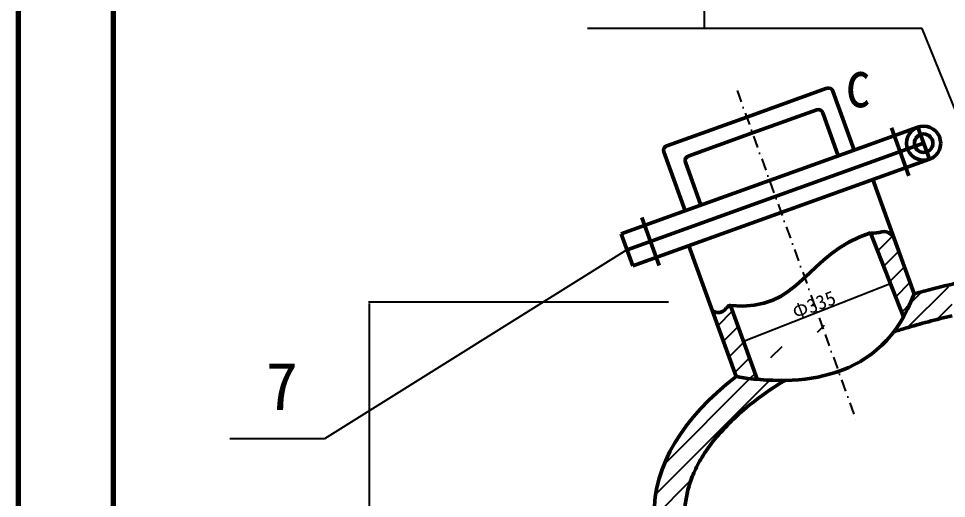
# Model space of a CAD drawing. Header units: millimetres. Extents: x 1899 to 10309, y 746 to 12636.
# Drawn here: x 1899 to 3856, y 9000 to 10011 of the extents above; entities that cross this region are included whole.
import ezdxf
from ezdxf.enums import TextEntityAlignment as Align

# ---------------------------------------------------------------- set-up
doc = ezdxf.new("R2010")
doc.units = ezdxf.units.MM
doc.linetypes.add('DASHDOTX2', pattern=[50.8, 25.4, -12.7, 0, -12.7])
for name, color, linetype, lineweight in [('中心线', 3, 'DASHDOTX2', 25), ('图幅线', 4, 'Continuous', 70), ('填充', 4, 'Continuous', 25), ('粗实线', 4, 'Continuous', 50), ('细实线', 2, 'Continuous', 25)]:
    doc.layers.add(name, color=color, linetype=linetype, lineweight=lineweight)
doc.styles.get("Standard").update_dxf_attribs({"font": 'simfang.ttf'})
doc.dimstyles.new('ISO-25', dxfattribs={"dimtxt": 2.5, "dimasz": 2.5, "dimexe": 1.25, "dimexo": 0.625, "dimtad": 1, "dimtxsty": 'Standard', "dimcen": 2.5, "dimadec": 0, "dimazin": 0, "dimtfac": 1, "dimtmove": 0, "dimatfit": 3, "dimfxl": 1, "dimarcsym": 0})
pattern_1 = [(45, (-11029.972, 34.46), (-22.45064, 22.45064), [])]

# ---------------------------------------------------------------- blocks, each defined once
blk = doc.blocks.new('*D222')
at = {"layer": 'Defpoints', "color": 0, "transparency": 16777216}
for p in [(3737.7, 9453), (3738.6, 9450.7), (3428.5, 9328.8)]:
    blk.add_point(p, dxfattribs=at)
at = {"layer": '细实线', "color": 0, "lineweight": -2, "transparency": 16777216}
for p, q in [((3430, 9332), (3735.4, 9452.1)), ((3738.3, 9451.3), (3737.2, 9454.2)), ((3428.3, 9329.4), (3427.2, 9332.2))]:
    blk.add_line(p, q, dxfattribs=at)
at = {"layer": '细实线', "color": 0, "transparency": 16777216}
for points in [[(3735.2, 9452.5), (3735.5, 9451.7), (3737.7, 9453)], [(3429.8, 9332.4), (3430.1, 9331.6), (3427.6, 9331.1)]]:
    blk.add_solid(points, dxfattribs=at)
at = {"layer": '细实线', "color": 0, "transparency": 16777216, "insert": (3576.6, 9407.5), "char_height": 2.5, "attachment_point": 5, "rotation": 21.4729}
blk.add_mtext('{\\H12x;Φ335}', dxfattribs=at)
blk = doc.blocks.new('*D223')
at = {"layer": 'Defpoints', "color": 0, "transparency": 16777216}
for p in [(3270.4, 9413.3), (2638.4, 6391.2), (3012.6, 6391.2)]:
    blk.add_point(p, dxfattribs=at)
at = {"layer": '细实线', "color": 0, "lineweight": -2, "transparency": 16777216}
for p, q in [((3269.7, 9413.3), (2637.1, 9413.3)), ((2638.4, 9410.8), (2638.4, 6393.7)), ((3012, 6391.2), (2637.1, 6391.2))]:
    blk.add_line(p, q, dxfattribs=at)
at = {"layer": '细实线', "color": 0, "transparency": 16777216}
for points in [[(2637.9, 9410.8), (2638.8, 9410.8), (2638.4, 9413.3)], [(2637.9, 6393.7), (2638.8, 6393.7), (2638.4, 6391.2)]]:
    blk.add_solid(points, dxfattribs=at)
at = {"layer": '细实线', "color": 0, "transparency": 16777216, "insert": (2612.2, 7743.7), "char_height": 2.5, "attachment_point": 5, "rotation": 90}
blk.add_mtext('{\\H20x;3025}', dxfattribs=at)

msp = doc.modelspace()

# ---------------------------------------------------------------- hatches: boundary and pattern name
at = {"layer": '填充'}
h = msp.add_hatch(dxfattribs=at)
h.set_pattern_fill('ANSI31', color=256, scale=10)
h.set_pattern_definition(pattern_1)
edge = h.paths.add_edge_path()
edge.add_spline(control_points=[(3400.525, 9406.71), (3391.469, 9408.68), (3388.451, 9382.739), (3362.368, 9394.535)], knot_values=[0, 0, 0, 0, 153.36355731, 153.36355731, 153.36355731, 153.36355731], degree=3, periodic=0)
edge.add_line((3362.368, 9394.535), (3411.966, 9256.586))
edge.add_spline(control_points=[(3411.966, 9256.586), (3426.352, 9254.23), (3441.286, 9252.256), (3456.562, 9250.852)], knot_values=[0, 0, 0, 0, 50.3331822, 50.3331822, 50.3331822, 50.3331822], degree=3, periodic=0)
edge.add_line((3456.562, 9250.852), (3400.525, 9406.71))
edge = h.paths.add_edge_path()
edge.add_spline(control_points=[(3743.977, 9551.616), (3725.504, 9572.731), (3713.064, 9554.707), (3695.641, 9559.887)], knot_values=[0, 0, 0, 0, 157.90609777, 157.90609777, 157.90609777, 157.90609777], degree=3, periodic=0)
edge.add_line((3695.641, 9559.887), (3765.356, 9382.66))
edge.add_spline(control_points=[(3765.356, 9382.66), (3773.579, 9397.343), (3780.922, 9413.504), (3787.248, 9431.268)], knot_values=[416.51654131, 416.51654131, 416.51654131, 416.51654131, 460.54302034, 460.54302034, 460.54302034, 460.54302034], degree=3, periodic=0)
edge.add_line((3787.248, 9431.268), (3743.977, 9551.616))
h = msp.add_hatch(dxfattribs=at)
h.set_pattern_fill('ANSI31', color=256, scale=10)
h.set_pattern_definition(pattern_1)
edge = h.paths.add_edge_path()
edge.add_spline(control_points=[(3787.248, 9431.268), (3775.977, 9399.619), (3761.478, 9373.057), (3744.526, 9350.876)], knot_values=[382.10225182, 382.10225182, 382.10225182, 382.10225182, 460.54302034, 460.54302034, 460.54302034, 460.54302034], degree=3, periodic=0)
edge.add_spline(control_points=[(3744.526, 9350.876), (3752.52, 9353.462), (3760.592, 9355.993), (3800.665, 9368.163), (3833.75, 9376.996), (3867.77, 9384.896)], knot_values=[1.9970767, 1.9970767, 1.9970767, 1.9970767, 2.0254391, 2.0254391, 2.13656289, 2.13656289, 2.13656289, 2.13656289], degree=3, periodic=0)
edge.add_line((3867.77, 9384.896), (3867.77, 9451.326))
edge.add_ellipse((4288.692, 8968.288), major_axis=(1049.513, 3.517), ratio=0.5035191, start_angle=473.547995, end_angle=478.444295)
edge = h.paths.add_edge_path()
edge.add_spline(control_points=[(4709.738, 9387.045), (4721.776, 9384.312), (4733.697, 9381.461), (4779.022, 9370.065), (4811.524, 9360.707), (4853.208, 9347.093), (4863.503, 9343.59), (4873.651, 9339.997)], knot_values=[0.95287817, 0.95287817, 0.95287817, 0.95287817, 0.99220035, 0.99220035, 1.10399925, 1.10399925, 1.14133261, 1.14133261, 1.14133261, 1.14133261], degree=3, periodic=0)
edge.add_spline(control_points=[(4873.651, 9339.997), (4863.466, 9361.622), (4855.661, 9386.811), (4850.824, 9415.955)], knot_values=[0, 0, 0, 0, 53.56319174, 53.56319174, 53.56319174, 53.56319174], degree=3, periodic=0)
edge.add_ellipse((4288.692, 8968.288), major_axis=(1049.513, 3.517), ratio=0.5035191, start_angle=417.517911, end_angle=426.2516)
edge.add_line((4709.732, 9453.406), (4709.738, 9387.045))
edge = h.paths.add_edge_path()
edge.add_spline(control_points=[(3303.954, 8966.457), (3303.991, 8975.749), (3304.669, 8985.045), (3307.487, 9004.808), (3309.788, 9015.285), (3316.104, 9036.414), (3320.12, 9047.066), (3329.97, 9068.533), (3335.803, 9079.348), (3350.705, 9103.211), (3360.185, 9116.279), (3381.92, 9142.347), (3394.174, 9155.345), (3421.422, 9181.051), (3436.415, 9193.758), (3471.756, 9220.742), (3492.582, 9234.928), (3515.074, 9248.618)], knot_values=[2.44670978, 2.44670978, 2.44670978, 2.44670978, 2.51642771, 2.51642771, 2.59422014, 2.59422014, 2.67201257, 2.67201257, 2.74980499, 2.74980499, 2.84294708, 2.84294708, 2.93608916, 2.93608916, 3.02923125, 3.02923125, 3.13791754, 3.13791754, 3.13791754, 3.13791754], degree=3, periodic=0)
edge.add_spline(control_points=[(3515.074, 9248.618), (3479.49, 9247.917), (3444.341, 9251.284), (3411.966, 9256.586)], knot_values=[0, 0, 0, 0, 113.2721953, 113.2721953, 113.2721953, 113.2721953], degree=3, periodic=0)
edge.add_ellipse((4288.692, 8968.288), major_axis=(1049.513, 3.517), ratio=0.5035191, start_angle=506.557004, end_angle=539.806665)
edge.add_line((3239.179, 8966.554), (3239.179, 8791.513))
edge.add_line((3239.179, 8791.513), (3303.954, 8791.513))
edge.add_line((3303.954, 8791.513), (3303.954, 8964.881))
edge.add_spline(control_points=[(3303.954, 8964.881), (3303.952, 8965.407), (3303.952, 8965.932), (3303.954, 8966.457)], knot_values=[3.13791754, 3.13791754, 3.13791754, 3.13791754, 3.14185945, 3.14185945, 3.14185945, 3.14185945], degree=3, periodic=0)
edge = h.paths.add_edge_path()
edge.add_line((3303.954, 8623.51), (3239.179, 8623.51))
edge.add_line((3239.179, 8623.51), (3239.179, 6335.229))
edge.add_ellipse((4288.692, 6338.746), major_axis=(1049.513, 3.517), ratio=0.5035191, start_angle=180, end_angle=257.770394)
edge.add_line((4068.104, 5821.544), (4068.104, 5886.693))
edge.add_spline(control_points=[(4068.104, 5886.693), (4057.691, 5887.832), (4047.316, 5889.053), (4002.036, 5894.765), (3967.599, 5900.111), (3900.175, 5912.598), (3867.188, 5919.74), (3803.074, 5935.715), (3771.947, 5944.549), (3711.944, 5963.772), (3683.068, 5974.161), (3627.933, 5996.329), (3601.675, 6008.107), (3552.11, 6032.847), (3528.804, 6045.809), (3491.711, 6068.784), (3477.121, 6078.566), (3449.664, 6098.499), (3436.797, 6108.651), (3412.855, 6129.215), (3401.78, 6139.626), (3381.457, 6160.589), (3372.211, 6171.14), (3355.55, 6192.263), (3348.136, 6202.836), (3335.104, 6223.9), (3329.486, 6234.391), (3319.971, 6255.228), (3316.074, 6265.573), (3309.908, 6286.11), (3307.638, 6296.303), (3304.716, 6316.106), (3303.991, 6325.723), (3303.954, 6335.341)], knot_values=[3.14185579, 3.14185579, 3.14185579, 3.14185579, 3.17338299, 3.17338299, 3.28005703, 3.28005703, 3.38673106, 3.38673106, 3.4934051, 3.4934051, 3.60007913, 3.60007913, 3.70675317, 3.70675317, 3.8134272, 3.8134272, 3.88923649, 3.88923649, 3.96504577, 3.96504577, 4.04085505, 4.04085505, 4.11666434, 4.11666434, 4.19247362, 4.19247362, 4.2682829, 4.2682829, 4.34409219, 4.34409219, 4.41990147, 4.41990147, 4.49207328, 4.49207328, 4.49207328, 4.49207328], degree=3, periodic=0)
edge.add_spline(control_points=[(3303.954, 6335.341), (3303.953, 6335.826), (3303.952, 6336.311), (3303.954, 6336.796)], knot_values=[3.13821831, 3.13821831, 3.13821831, 3.13821831, 3.14185579, 3.14185579, 3.14185579, 3.14185579], degree=3, periodic=0)
edge.add_line((3303.954, 6337.03), (3303.954, 8623.51))
h.paths.add_polyline_path([(3140.531, 8154.879), (3242.932, 8124.272), (3265.637, 8200.236), (3163.236, 8230.844)], flags=9)

# ---------------------------------------------------------------- linework, layer by layer
at = {"layer": '中心线'}
for p, q in [((3414.236, 9859.501), (3599.939, 9345.199)), ((3599.939, 9345.199), (3666.693, 9160.325))]:
    msp.add_line(p, q, dxfattribs=at)
at = {"layer": '图幅线'}
for points in [[(1899.461, 12635.908), (10309.461, 12635.908), (10309.461, 745.908), (1899.461, 745.908)], [(2099.461, 12435.908), (10109.461, 12435.908), (10109.461, 945.908), (2099.461, 945.908)]]:
    msp.add_lwpolyline(points, close=True, dxfattribs=at)
at = {"layer": '粗实线'}
for p, q in [((3603.622, 9864.328), (3434.729, 9803.604)), ((3661.087, 9734.056), (3616.416, 9858.301)), ((3265.835, 9742.879), (3434.729, 9803.604)), ((3582.187, 9818.825), (3446.762, 9770.135)), ((3627.618, 9722.022), (3594.98, 9812.798)), ((3676.753, 9739.688), (3795.391, 9782.344)), ((3776.532, 9680.011), (3740.126, 9781.266)), ((3795.391, 9782.344), (3819.695, 9714.745)), ((3311.338, 9721.444), (3446.762, 9770.135)), ((3182.328, 9523.754), (3807.543, 9748.544)), ((3304.48, 9605.841), (3259.809, 9730.086)), ((3676.753, 9739.688), (3288.814, 9600.208)), ((3337.949, 9617.874), (3305.311, 9708.65)), ((3819.695, 9714.745), (3507.088, 9602.35)), ((3700.707, 9671.964), (3787.248, 9431.268)), ((3288.814, 9600.208), (3170.176, 9557.553)), ((3194.481, 9489.955), (3507.088, 9602.35)), ((3249.88, 9490.658), (3213.474, 9591.912)), ((3169.827, 9557.427), (3194.131, 9489.829)), ((3695.641, 9559.887), (3765.356, 9382.66)), ((3312.769, 9532.484), (3411.966, 9256.586)), ((3400.525, 9406.71), (3456.562, 9250.852))]:
    msp.add_line(p, q, dxfattribs=at)
for radius in [35.917, 19.501]:
    msp.add_circle((3807.543, 9748.544), radius, dxfattribs=at)
for centre, start, end in [((3607.006, 9854.918), 19.775629, 109.775629), ((3585.57, 9809.415), 19.775629, 109.775629), ((3269.219, 9733.469), 109.775629, 199.775629), ((3314.721, 9712.034), 109.775629, 199.775629)]:
    msp.add_arc(centre, 10, start, end, dxfattribs=at)
for start_param, end_param in [(8.25899964, 8.35042823), (8.84108758, 9.42477796)]:
    msp.add_ellipse((4288.692, 8968.288), major_axis=(1049.513, 3.517), ratio=0.5035191, start_param=start_param, end_param=end_param, dxfattribs=at)
for points in [[(3695.641, 9559.887), (3713.064, 9554.707), (3725.504, 9572.731), (3743.977, 9551.616)], [(3400.525, 9406.71), (3548.442, 9390.6), (3558.914, 9516.778), (3695.641, 9559.887)], [(3411.966, 9256.586), (3543.598, 9235.032), (3721.077, 9245.446), (3787.248, 9431.268)], [(3362.368, 9394.535), (3388.451, 9382.739), (3391.469, 9408.68), (3400.525, 9406.71)]]:
    msp.add_open_spline(points, degree=3, dxfattribs=at)
for points, knots in [([(3867.77, 9384.896), (3833.75, 9376.996), (3800.665, 9368.163), (3760.592, 9355.993), (3752.52, 9353.462), (3744.526, 9350.876)], [1.997076697, 1.997076697, 1.997076697, 1.997076697, 2.10820049, 2.10820049, 2.136562891, 2.136562891, 2.136562891, 2.136562891]), ([(3515.074, 9248.618), (3492.582, 9234.928), (3471.756, 9220.742), (3436.415, 9193.758), (3421.422, 9181.051), (3394.174, 9155.345), (3381.92, 9142.347), (3360.185, 9116.279), (3350.705, 9103.211), (3335.803, 9079.348), (3329.97, 9068.533), (3320.12, 9047.066), (3316.104, 9036.414), (3309.788, 9015.285), (3307.487, 9004.808), (3304.594, 8984.517), (3303.916, 8974.698), (3303.954, 8964.881)], [2.446709783, 2.446709783, 2.446709783, 2.446709783, 2.555396073, 2.555396073, 2.648538158, 2.648538158, 2.741680243, 2.741680243, 2.834822327, 2.834822327, 2.912614755, 2.912614755, 2.990407183, 2.990407183, 3.068199611, 3.068199611, 3.141859448, 3.141859448, 3.141859448, 3.141859448])]:
    msp.add_open_spline(points, degree=3, knots=knots, dxfattribs=at)
at = {"layer": '细实线'}
for p, q in [((3345.838, 9990.088), (3345.838, 10253.14)), ((3551.529, 9990.088), (3099.034, 9990.088)), ((3804.397, 9990.088), (3551.529, 9990.088)), ((4022.569, 9452.598), (3804.397, 9990.088)), ((3181.979, 9523.628), (2544.238, 9125.175)), ((2544.238, 9125.175), (2344.761, 9125.175))]:
    msp.add_line(p, q, dxfattribs=at)

# ---------------------------------------------------------------- texts
at = {"layer": '细实线', "width": 0.8}
msp.add_text('c', height=99.392, dxfattribs=at).set_placement((3669.484, 9874.307), align=Align.MIDDLE_CENTER)
at = {"layer": '细实线', "insert": (2420.312, 9286.412), "char_height": 100, "attachment_point": 1}
msp.add_mtext_dynamic_manual_height_columns('7', width=311.31022, gutter_width=12.5, heights=[0], dxfattribs=at)

# ---------------------------------------------------------------- dimensions: what is measured, and where the dimension line sits
at = {"layer": '细实线'}
dim = msp.add_aligned_dim(p1=(3428.544, 9328.781), p2=(3738.577, 9450.737), distance=2.451, text='{\\H12x;Φ335}', dimstyle='ISO-25', dxfattribs=at)
dim.commit()
dim.dimension.update_dxf_attribs({"geometry": '*D222', "text_midpoint": (3576.58, 9407.504)})
dim = msp.add_linear_dim(base=(2638.361, 6391.16), p1=(3270.352, 9413.275), p2=(3012.631, 6391.16), angle=90, text='{\\H20x;3025}', dimstyle='ISO-25', dxfattribs=at)
dim.commit()
dim.dimension.update_dxf_attribs({"geometry": '*D223', "text_midpoint": (2638.361, 7743.675), "dimtype": 160})

doc.saveas('drawing.dxf')
